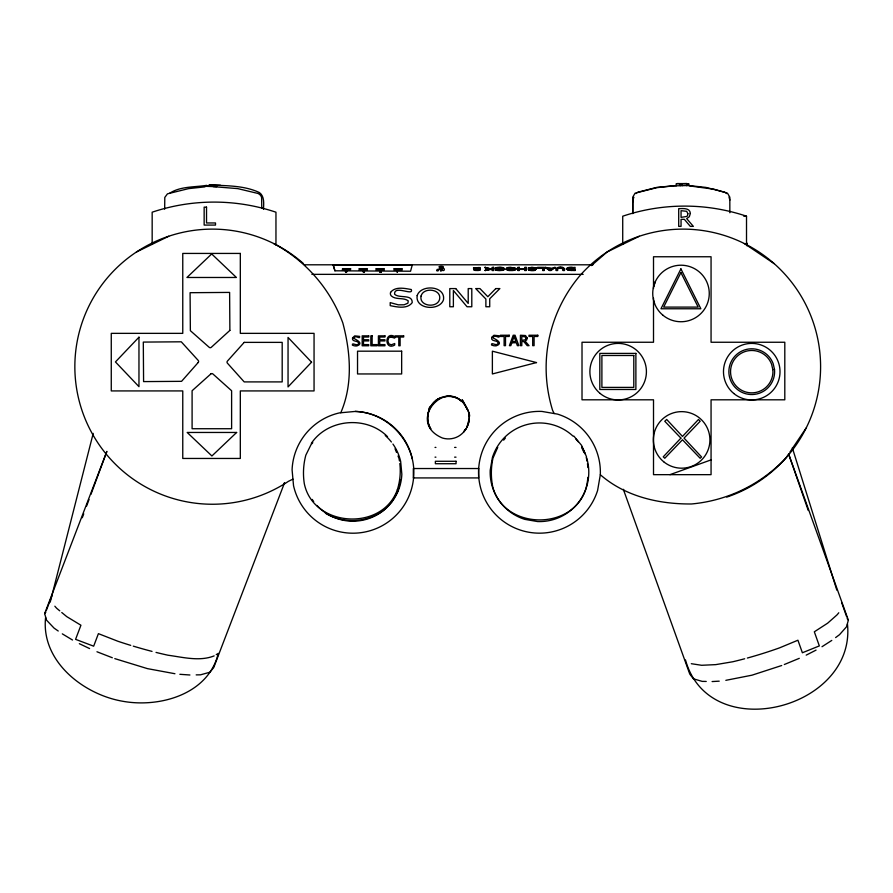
<?xml version="1.0" encoding="UTF-8"?>
<svg xmlns="http://www.w3.org/2000/svg" width="893" height="893" viewBox="0 0 893 893"><rect width="100%" height="100%" fill="white"/><g stroke="black" fill="none" stroke-linecap="round" stroke-linejoin="round"><path stroke-width="1.34" d="M632.802 213.561L632.757 200.177M45.599 617.498C40.788 661.144 83.317 694.464 122.654 701.251C159.724 708.015 208.437 694.285 218.294 653.397L216.229 654.647M210.034 186.458L210.056 185.889M212.065 186.514L212.088 185.945M220.526 185.275L209.007 184.963C225.717 185.8 244.001 185.286 259.428 192.564C264.685 196.415 263.681 203.738 263.491 209.353M688.447 183.824L688.403 185.61L686.237 185.554M688.827 185.621L688.871 183.835L677.363 183.523M633.204 198.079L632.903 201.684L633.583 197.074L632.925 199.117M469.048 419.208L466.939 427.289M633.148 200.333L633.583 197.074M469.182 419.23C468.78 426.307 464.494 432.748 458.433 436.32A20.595 20.595 0 0 1 442.526 438.05C403.368 421.585 450.295 371.611 468.155 410.758M557.589 268.938L559.107 268.09L563.003 268.626M600.319 474.719L597.618 490.38A60.891 60.891 0 0 1 526.502 531.77A60.891 60.891 0 0 1 479.072 464.527A60.891 60.891 0 0 1 541.917 411.427L557.578 414.129A60.891 60.891 0 0 1 600.319 474.719C625.334 496.575 658.956 504.232 691.495 503.976C727.65 500.705 761.283 484.285 786.097 457.785L788.631 454.035L848.35 620.155L846.564 626.73L839.509 634.689L835.614 637.58M566.385 269.161C567.356 265.935 572.793 268.123 575.07 267.353L575.07 270.534L568.037 270.289L566.385 268.748M567.814 269.173L569.276 268.201L573.674 268.09M556.194 268.938C557.154 266.248 565.861 266.025 564.454 270.534L563.059 270.534L563.059 268.525M50.231 602.105L93.207 433.384M503.139 268.76L500.75 269.82L495.47 269.362L496.05 270.11A3.84 1.016 0 0 0 498.16 270.523L502.156 270.412A4.219 1.116 0 0 0 503.596 270.077L504.534 269.373L504.009 268.425M653.855 286.363L655.261 281.753M364.456 271.45L363.205 271.472L364.244 272.097M340.78 412.756C353.059 384.347 350.603 352.255 342.834 322.976C330.31 288.908 305.752 260.667 273.738 243.555M466.916 427.3L468.792 422.076L469.35 416.529L468.579 411.863L469.35 418.181M82.279 517.75L83.73 513.843M86.621 506.041L89.032 499.533M90.963 494.32L106.881 451.378L44.65 613.591L46.548 620.166L54.082 628.125L58.235 631.016M364.02 271.941L363.071 271.394M46.436 610.198L52.084 595.274M284.052 483.973L284.554 482.745L213.74 667.506L209.877 672.239L200.512 674.818L196.181 674.885M497.747 447.326L493.003 458.064A69.141 69.107 6.9 0 0 492.69 486.573C503.596 529.962 572.737 531.302 585.886 488.772A62.733 62.711 6.9 0 0 587.873 477.342M477.554 268.96L475.199 269.418L480.11 269.831L475.679 270.144L475.243 269.719L477.554 269.373L477.699 268.659L474.73 268.168L479.195 267.933A3.092 0.815 0 0 1 480.121 268.335L474.73 268.581L477.699 268.659M392.953 500.147L397.898 490.949M397.318 489.822C382.371 531.759 313.331 527.462 304.301 483.649A69.141 69.129 26.1 0 1 305.83 455.162L311.021 444.647L312.796 442.66M380.518 271.584L379.759 272.019L381.333 272.052M381.088 271.852L379.893 271.852M789.914 452.126L806.167 428.004M466.124 428.45L463.768 431.844L466.157 428.428M380.385 272.164L380.887 271.606M44.65 613.591L45.945 612.006M503.652 440.149L505.349 438.095M311.311 443.386C327.965 418.527 366.688 415.535 387.54 436.688M550.289 269.831L552.008 268.492L548.447 268.492L550.289 270.244L548.447 268.905L552.008 268.905M550.289 270.244L550.858 269.708M556.283 268.559L561.641 267.755L564.454 268.938M384.972 508.999L392.34 501.297M363.886 272.064L364.511 271.863M480.11 269.418L479.72 269.719A2.902 0.759 0 0 1 478.09 270.088L475.366 270.032A2.657 0.703 0 0 1 473.971 269.597L473.882 269.407A2.221 0.58 0 0 1 474.696 268.949C470.689 268.547 478.123 266.627 480.233 268.492M480.11 269.831L479.72 270.132A2.902 0.759 0 0 1 478.09 270.501L475.366 270.445A2.657 0.703 0 0 1 473.971 270.01L473.882 269.82A2.221 0.58 0 0 1 474.696 269.362M503.038 268.838L498.674 268.079A2.802 0.737 0 0 0 497.401 268.313L495.291 268.648L497.401 267.9A2.802 0.737 0 0 1 498.674 267.666L503.708 268.268M363.161 271.55L363.886 271.517M169.648 193.268C180.252 186.213 194.574 187.296 206.718 185.342M636.017 193.569L636.821 192.866M591.434 265.601L607.061 252.005L639.332 236.254M495.291 268.235L496.341 267.677A3.985 1.049 0 0 1 498.127 267.364C499.611 266.951 506.454 267.387 503.596 269.664A4.219 1.116 0 0 1 502.156 269.999L498.16 270.11A3.84 1.016 0 0 1 496.05 269.697L495.47 269.362M495.291 268.648L496.341 268.09A3.985 1.049 0 0 1 498.127 267.777C505.594 266.237 502.268 272.711 496.832 269.686L495.47 269.775M438.474 398.981C428.115 404.607 424.599 418.962 430.817 428.852C423.461 417.835 429.332 401.046 442.169 397.173A20.561 20.561 0 0 1 458.098 398.602L461.514 401.046M831.785 640.415L821.995 646.722M552.41 268.19L555.033 267.353L551.003 270.534L549.508 270.534L545.21 267.353L552.41 268.603L555.033 267.766M545.21 267.353L549.508 270.121L551.003 270.121L555.033 267.353M384.046 509.959C367.425 522.885 343.414 524.024 325.432 513.241M214.164 655.886C199.574 661.713 182.953 657.226 167.917 655.205A143.728 39.426 18.5 0 1 156.041 652.415M637.702 192.241L656.712 187.407L675.822 185.565M816.057 650.115L806.2 655.138M381.356 271.584C377.505 271.338 382.851 271.349 380.451 271.818M136.439 252.005L168.71 236.254M292.926 479.139L288.383 481.36A137.555 137.555 0 0 1 104.794 452.36A137.555 137.555 0 0 1 117.675 266.94A137.555 137.555 0 0 1 303.52 263.625M799.291 658.331L784.3 664.526M566.988 268.38L570.381 267.777M345.792 271.852L346.607 271.539L345.468 271.985M781.699 665.519L751.973 675.186L725.83 680.332M345.725 272.086C345.591 269.987 345.066 273.526 346.93 271.539L345.792 271.639M669.951 474.663L711.062 459.884M534.539 269.999L528.377 269.753L534.684 269.429L528.064 268.134L531.949 267.308L536.258 267.978L536.414 268.659L529.404 268.514L534.527 269.217M492.244 269.161L485.145 270.534L492.244 268.748L490.525 269.161L484.955 267.353L490.525 268.748L492.244 268.313M485.145 270.121L489.554 268.994L485.145 270.534M363.909 271.673L363.161 271.985M719.222 681.158L712.101 681.56M355.369 411.427L339.541 412.867A60.891 60.891 0 0 0 292.089 469.83L293.529 485.658A60.891 60.891 0 0 0 413.783 474.719C415.29 442.158 387.953 412.533 355.369 411.427A60.891 60.891 0 0 1 412.332 458.879M390.542 336.862L394.717 338.123L394.717 336.549C384.403 330.667 384.303 351.061 394.717 345.066L394.717 343.515L391.279 344.821L388.868 343.861L387.852 340.836L388.823 337.8A2.969 2.969 0 0 1 390.542 336.862A4.711 4.711 0 0 1 392.987 337.119M204.988 186.86L188.624 188.624L167.46 193.837L164.792 197.431L164.669 209.163M511.678 270.244L513.966 269.842L514.312 268.659A3.55 0.938 0 0 0 513.006 268.19C511.644 268.012 506.655 267.52 507.827 269.731A3.326 0.871 0 0 0 509.981 270.233L512.024 270.144A4.599 1.217 0 0 0 514.591 269.775A4.755 1.25 0 0 0 515.641 269.318A7.144 1.886 0 0 0 515.853 268.346L510.305 267.32A5.191 1.362 0 0 0 508.43 267.476A4.309 1.139 0 0 0 506.956 267.822L505.996 268.938L507.804 269.887A4.822 1.273 0 0 0 509.59 270.121L510.975 270.166M528.377 269.34L534.248 270.077L536.023 269.407L529.404 268.101L536.414 268.246M189.919 674.996L179.861 674.304M743.746 216.206L746.515 216.206L746.515 245.006M304.524 264.797L592.985 264.797M333.156 265.21L412.32 264.797L410.546 271.215L334.931 270.802L333.156 264.797L334.931 270.802M517.884 267.766L519.279 267.766M524.738 267.766L526.122 267.766M537.597 267.677L544.161 267.766M545.21 267.766L548.023 268.603M573.797 267.766C566.675 266.058 565.939 271.651 573.674 270.199L573.674 267.677M542.765 268.09L537.597 268.09L537.597 267.353L544.161 267.353L544.161 270.534L542.765 270.534L542.765 267.677M519.279 268.659L524.738 268.659M549.117 268.603L551.316 268.603M519.279 269.072L524.738 268.983M519.279 269.396L524.738 269.396M573.674 269.798L567.959 269.139M492.244 270.121L493.639 270.121M517.884 270.121L519.279 270.121M524.738 270.121L526.122 270.121M542.765 270.121L544.161 270.121M556.194 270.121L557.589 270.121M563.059 270.121L564.454 270.121M575.07 270.121L568.741 269.999L566.486 269.106M397.352 271.494L397.028 272.186M345.468 271.539L346.93 271.639M311.88 274.352L583.174 274.352M435.025 447.404L435.907 447.404M454.615 447.404L455.999 447.404M435.025 457.16L435.907 457.16M454.615 457.16L455.999 457.16M622.722 244.369L622.722 216.206A194.685 194.685 0 0 1 746.515 216.206M706.229 681.448L702.166 681.381L693.381 678.803L689.764 674.07L623.336 489.308L623.816 490.536M213.215 186.637L237.806 188.624L258.356 193.547L260.667 195.366L261.638 197.52L261.761 208.158M689.53 185.644L705.894 187.407L724.915 192.241M689.53 185.911L713.987 189.227L727.482 193.178L729.815 197.163L729.849 212.768M475.322 268.849L473.424 268L479.195 267.52A3.092 0.815 0 0 1 480.121 267.922L480.233 268.09M174.939 673.724L147.412 668.623L114.795 658.621M691.305 663.7L701.63 665.285L715.762 664.626L732.74 661.769A128.369 34.994 -19.6 0 0 744.673 658.766M535.186 269.329C537.24 270.992 529.504 271.115 528.377 269.753M112.317 657.739L96.957 651.767M534.572 269.708C522.695 269.385 530.989 265.891 536.414 268.659M484.955 267.353L489.554 268.994M484.955 267.766L489.554 269.407M89.59 648.564L79.343 643.686M515.395 268.425L510.305 267.733A5.191 1.362 0 0 0 508.43 267.889A4.309 1.139 0 0 0 506.956 268.235L505.996 269.351L507.804 270.3A4.822 1.273 0 0 0 509.59 270.534L512.024 270.557A4.599 1.217 0 0 0 513.843 270.356A4.755 1.25 0 0 0 515.641 269.731A7.144 1.886 0 0 0 515.853 268.76M72.5 640.013L62.309 633.851M744.36 243.555L774.142 263.625M461.413 401.191L459.37 399.506A20.572 20.572 0 0 0 443.564 396.983M59.775 610.857L56.795 608.39A75.994 20.84 18.5 0 1 54.853 606.202M61.762 612.509L66.729 616.616L80.928 625.234L75.581 639.343L93.665 646.186L98.409 633.65L117.999 641.297A143.728 39.426 18.5 0 0 130.724 645.371M725.786 192.866L726.601 193.569M573.842 436.074L581.555 445.361L586.5 456.736M847.133 618.57L848.35 620.155M554.151 413.537L552.611 410.389C538.099 363.362 548.28 313.22 579.97 275.58A137.555 137.555 0 0 1 797.717 290.716A137.555 137.555 0 0 1 726.735 497.111M581.879 447.884L584.055 452.617M395.052 448.777L396.525 452.394M398.01 456.022L399.004 458.433A62.733 62.722 26.1 0 1 399.461 460.967M468.111 410.903C452.584 383.231 472.375 415.044 469.283 416.551M729.034 197.074L729.849 200.177M841.82 603.088L846.676 616.762M685.489 659.972C709.578 746.604 856.253 708.863 847.457 624.062M788.631 454.035L808.243 510.45M792.348 447.884L836.83 590.161M654.011 301.198L654.513 303.374M563.059 268.938C562.657 266.594 555.792 266.884 557.589 270.534L556.194 270.534L556.194 268.525M682.219 183.612L682.274 185.666M680.187 183.668L680.243 185.722M676.258 185.822L676.202 183.768L686.773 183.489L686.829 185.543L673.076 185.911L656.712 187.686L635.057 193.201L632.791 197.063L632.757 213.516M746.972 245.809L746.939 243.075L746.939 245.285M653.509 288.472L653.509 256.76L711.062 256.76L711.062 342.253L784.802 342.253L784.802 399.807L711.062 399.807L711.062 474.663L653.509 474.663L653.509 399.807L582.013 399.807L582.013 342.253L653.509 342.253L653.509 298.128M397.352 271.394L397.352 272.03M275.959 245.05L275.959 212.199A194.685 194.685 0 0 0 152.167 212.199L152.167 244.325M316.959 505.46A48.948 48.948 0 0 0 401.839 474.239L400.678 461.514A48.948 48.948 0 0 0 392.931 444.055M313.689 501.531A48.948 48.948 0 0 1 312.204 499.421M385.24 435.505A48.948 48.948 0 0 1 391.391 441.99M586.589 457.696A49.316 49.316 0 0 1 537.497 521.545L524.805 519.358A49.316 49.316 0 0 1 490.201 470.287L492.389 457.607A49.316 49.316 0 0 1 572.993 436.097M575.717 438.831A49.316 49.316 0 0 1 578.217 441.767M581.89 447.103A49.316 49.316 0 0 1 585.295 454.024M747.363 658.041A128.369 34.994 -19.6 0 0 779.556 647.86L797.929 640.214L802.383 652.761L819.339 645.907L814.327 631.798L827.644 623.18L836.953 614.953A80.113 21.834 -19.6 0 0 838.773 612.765M152.033 651.399A143.728 39.426 18.5 0 1 133.28 646.141M428.83 408.905A20.706 20.706 0 0 1 430.102 406.505M435.605 400.589A20.706 20.706 0 0 1 440.372 398.032M586.232 457.361A62.733 62.711 6.9 0 1 587.047 461.134M587.46 463.69A62.733 62.711 6.9 0 1 587.873 467.541M399.818 463.523A62.733 62.722 26.1 0 1 397.318 489.822M400.332 479.619A62.767 62.655 10.6 0 1 398.613 488.482M206.06 185.789L206.049 186.347L216.619 186.637L216.631 186.068L206.06 185.789M525.798 338.168L525.754 338.704A1.831 1.831 0 0 1 525.184 339.82L521.802 340.356L521.802 336.427L525.117 336.795L525.798 338.168M687.844 213.65L687.777 214.566A3.114 3.114 0 0 1 686.795 216.441L681.058 217.367L681.058 210.692L686.684 211.306L687.844 213.65M440.461 269.184L440.93 271.271L441.7 268.246L442.861 268.514C439.847 271.26 446.042 271.383 444.044 268.514L441.767 267.465A2.244 0.592 0 0 0 443.028 266.56A2.244 0.592 0 0 0 439.356 266.56A2.244 0.592 0 0 0 440.606 267.465L440.483 268.905L437.034 269.507L437.034 270.479C435.304 270.869 440.082 271.416 438.262 269.586L440.461 269.184M421.083 296.007C418.806 306.466 437.19 308.487 439.568 299.356C441.89 288.874 423.438 286.82 421.083 296.007M352.534 337.922C351.541 342.22 357.981 340.211 358.685 343.135C358.115 347.444 351.574 341.517 352.411 345.167L354.153 345.77A8.55 8.55 0 0 0 357.01 345.904C364.11 343.37 356.441 339.809 353.84 338.391A1.261 1.261 0 0 1 354.197 337.498C355.805 334.853 360.426 339.92 359.656 336.371L354.711 335.88L352.534 337.922M417.176 295.572C414.899 309.514 439.635 311.367 443.475 299.802C445.797 285.827 420.971 283.963 417.176 295.572M491.675 337.409C490.637 341.919 497.379 339.809 498.127 342.879C497.535 347.399 490.659 341.171 491.541 345.011L493.371 345.636A8.975 8.975 0 0 0 496.363 345.781C503.819 343.124 495.771 339.385 493.036 337.9A1.317 1.317 0 0 1 493.416 336.951C495.102 334.183 499.957 339.496 499.154 335.779L493.963 335.255L491.675 337.409M527.25 338.067L526.68 339.954L525.117 341.104L529.036 345.658L527.238 345.658L523.756 341.517L521.802 341.517L521.802 345.658L520.418 345.658L520.418 335.243L525.508 335.534L527.25 338.067M690.3 213.483L689.34 216.686L686.684 218.629L693.348 226.364L690.289 226.364L684.373 219.332L681.058 219.332L681.058 226.364L678.702 226.364L678.702 208.672C682.576 208.571 690.211 207.634 690.3 213.483M342.555 268.659L342.365 269.943L350.469 269.943L350.715 268.659L342.555 268.659M359.265 268.659L359.075 269.943L367.19 269.943L367.425 268.659L359.265 268.659M376.199 268.659L376.009 269.943L384.124 269.943L384.358 268.659L376.199 268.659M394.159 268.659L393.969 269.943L402.084 269.943L402.319 268.659L394.159 268.659M390.576 292.357L390.375 293.451A3.561 3.561 0 0 0 391.424 296.018C396.057 300.126 403.536 297.168 408.213 300.863L407.945 303.173L404.082 304.792L398.311 304.837L390.208 302.604L390.208 305.629C397.173 307.092 407.375 309.291 412.231 302.627C412.432 293.741 399.138 298.72 394.606 294.232C393.88 284.521 413.972 296.509 411.271 289.522C404.741 288.35 395.242 286.218 390.576 292.357M514.569 268.693L513.497 269.586L509.981 269.82A3.326 0.871 0 0 1 507.827 269.329C506.655 267.107 511.644 267.599 513.006 267.777A3.55 0.938 0 0 1 514.312 268.246L514.569 268.693M511.834 342.756L510.807 345.658L509.401 345.658L513.196 335.243L515.049 335.243L518.833 345.658L517.36 345.658L516.333 342.756L511.834 342.756M514.089 336.449L512.247 341.561L515.908 341.561L514.089 336.449M680.913 268.882L660.976 308.766L700.849 308.766L680.913 268.882M680.913 272.588L663.655 307.103L698.17 307.103L680.913 272.588M198.213 362.491L181.569 381.333L143.583 381.601L143.304 342.086L181.279 341.807L198.201 360.415A1.563 1.563 0 0 1 198.213 362.491M244.202 342.376L227.425 361.096A1.563 1.563 0 0 0 227.425 363.183L244.202 381.903L282.188 381.903L282.188 342.376L244.202 342.376M680.901 438.117L663.253 456.825L664.772 458.265L682.475 439.769L700.168 458.265L701.563 456.959L684.049 438.117L700.168 421.273L698.493 419.464L682.486 436.443L666.691 419.464L664.772 421.273L680.901 438.117M138.962 337.197L115.443 361.933L138.962 386.658L138.962 337.197M311.568 362.178L288.048 386.915L288.048 337.454L311.568 362.178M495.782 288.584L487.824 296.71L479.943 288.584L475.701 288.584L485.881 299.043L485.881 306.757L489.721 306.757L489.721 298.787L499.868 288.584L495.782 288.584M211.686 253.958L186.95 277.477L236.411 277.477L211.686 253.958M236.634 432.458L211.909 455.977L187.184 432.458L236.634 432.458M229.881 330.399L211.284 347.31A1.563 1.563 0 0 1 209.208 347.321L190.365 330.678L190.086 292.703L229.613 292.413L229.881 330.399M210.815 373.966L192.095 390.743L192.095 428.729L231.611 428.729L231.611 390.743L212.891 373.966A1.563 1.563 0 0 0 210.815 373.966M536.514 362.569L492.378 373.955L492.378 351.183L536.514 362.569M206.529 207.131L204.151 207.131L204.151 225.081L215.503 225.081L215.503 222.96L206.529 222.96L206.529 207.131M240.317 253.433L182.764 253.433L182.764 333.357L111.268 333.357L111.268 390.922L182.764 390.922L182.764 458.455L240.317 458.455L240.317 390.922L314.057 390.922L314.057 333.357L240.317 333.357L240.317 253.433M493.639 267.353L492.244 267.353L492.244 270.534L493.639 270.534L493.639 267.353M519.279 267.353L517.884 267.353L517.884 270.534L519.279 270.534L519.279 267.353M526.122 267.353L524.738 267.353L524.738 270.534L526.122 270.534L526.122 267.353M455.743 288.584L449.793 288.584L449.793 306.757L453.376 306.757L453.376 290.493L467.05 306.757L471.794 306.757L471.794 288.584L468.211 288.584L468.211 303.419L455.743 288.584M509.222 335.243L500.393 335.243L500.393 336.471L504.121 336.471L504.121 345.658L505.505 345.658L505.505 336.471L509.222 336.471L509.222 335.243M537.809 335.243L528.98 335.243L528.98 336.471L532.697 336.471L532.697 345.658L534.092 345.658L534.092 336.471L537.809 336.471L537.809 335.243M368.72 335.857L362.178 335.857L362.178 345.781L368.72 345.781L368.72 344.609L363.496 344.609L363.496 340.925L368.72 340.925L368.72 339.753L363.496 339.753L363.496 337.029L368.72 337.029L368.72 335.857M372.135 335.857L370.818 335.857L370.818 345.781L377.092 345.781L377.092 344.609L372.135 344.609L372.135 335.857M384.95 335.857L378.409 335.857L378.409 345.781L384.95 345.781L384.95 344.609L379.737 344.609L379.737 340.925L384.95 340.925L384.95 339.753L379.737 339.753L379.737 337.029L384.95 337.029L384.95 335.857M403.658 335.857L395.253 335.857L395.253 337.029L398.791 337.029L398.791 345.781L400.12 345.781L400.12 337.029L403.658 337.029L403.658 335.857M401.66 351.183L357.535 351.183L357.535 373.955L401.66 373.955L401.66 351.183M635.883 353.405L599.817 353.405L599.817 389.482L635.883 389.482L635.883 353.405M633.796 355.492L601.893 355.492L601.893 387.395L633.796 387.395L633.796 355.492M456.044 461.279L435.371 461.279L435.371 463.724L456.044 463.724L456.044 461.279M478.626 468.535L413.336 468.535L413.336 477.922L478.626 477.922L478.626 468.535M774.51 369.479L773.171 363.663A22.883 22.883 0 0 0 735.419 355.637A22.883 22.883 0 0 0 744.103 393.233A22.883 22.883 0 0 0 774.51 369.479M772.836 369.646L771.597 364.255A21.198 21.198 0 0 0 736.625 356.809A21.198 21.198 0 0 0 744.662 391.647A21.198 21.198 0 0 0 772.836 369.646M663.008 315.285A28.275 28.275 0 0 0 708.875 298.15A28.275 28.275 0 0 0 671.09 266.996A28.275 28.275 0 0 0 663.008 315.285M733.756 393.478A28.275 28.275 0 0 0 779.622 376.344A28.275 28.275 0 0 0 741.837 345.189A28.275 28.275 0 0 0 733.756 393.478M600.163 393.478A28.275 28.275 0 0 0 646.03 376.344A28.275 28.275 0 0 0 608.256 345.189A28.275 28.275 0 0 0 600.163 393.478M663.655 461.726A28.275 28.275 0 0 0 709.533 444.58A28.275 28.275 0 0 0 671.748 413.426A28.275 28.275 0 0 0 663.655 461.726"/></g></svg>
